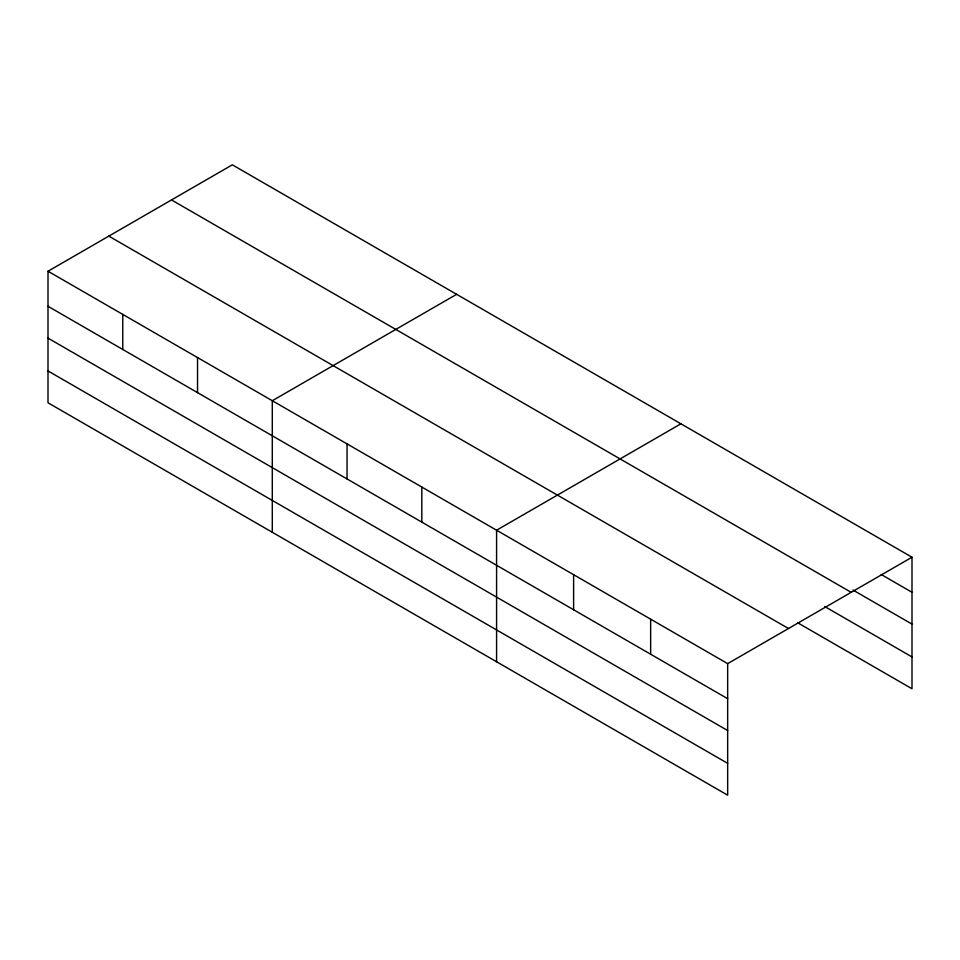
<?xml version="1.0" encoding="UTF-8"?>
<svg xmlns="http://www.w3.org/2000/svg" width="960" height="960" viewBox="0 0 960 960"><rect width="100%" height="100%" fill="white"/><g stroke="black" fill="none" stroke-linecap="round" stroke-linejoin="round"><path stroke-width="1.44" d="M48 271.236L727.668 663.636L727.668 795.18L48 402.78L48 271.236L232.332 164.82L912 557.22L912 688.764L797.736 622.8M456.624 294.312L272.292 400.728L272.292 532.272M680.916 423.804L496.584 530.22L496.584 661.764M727.668 663.636L912 557.22M881.184 574.488L912 592.284M852.948 590.028L912 624.12M171.504 199.932L851.172 592.332M824.7 606.516L912 656.928M108.828 236.124L788.496 628.524M48 306.3L727.668 698.7M48 338.136L727.668 730.536M48 370.944L727.668 763.344M650.64 619.164L650.64 654.228M573.612 574.692L573.612 609.756M421.812 487.056L421.812 522.12M347.052 443.892L347.052 478.956M197.532 357.564L197.532 392.628M122.76 314.4L122.76 349.464"/></g></svg>
